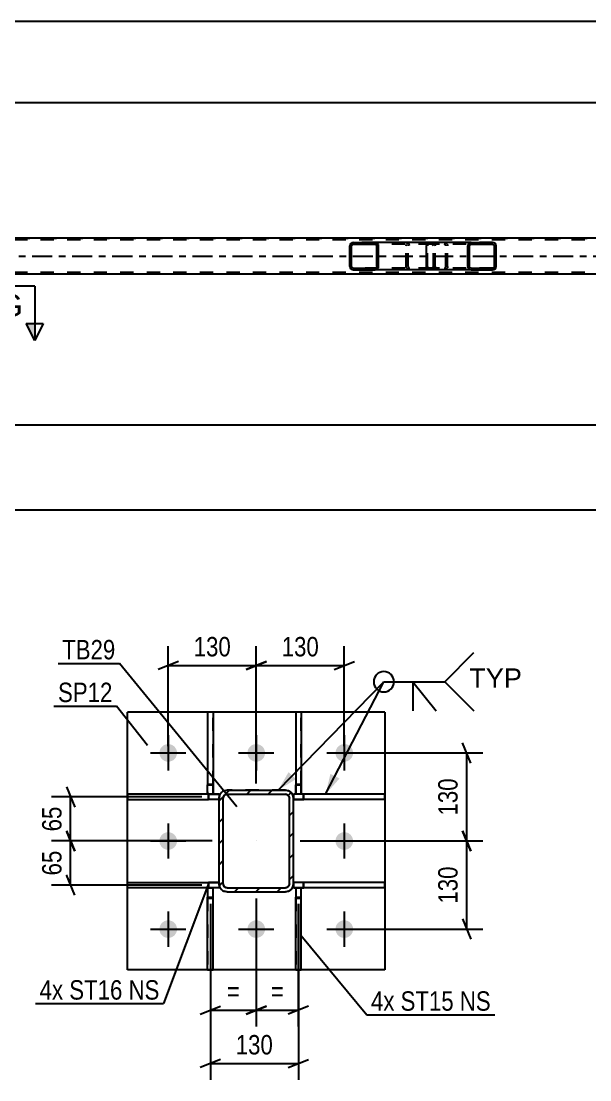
# Model space of a CAD drawing. Header units: millimetres. Extents: x 0 to 3251, y 0 to 594.
# Drawn here: x 263.6 to 347.6, y 108.1 to 264.2 of the extents above; entities that cross this region are included whole.
import ezdxf

# ---------------------------------------------------------------- set-up
doc = ezdxf.new("R2010")
doc.units = ezdxf.units.MM
doc.linetypes.add('DXK_LINE_DOT2', pattern=[3.9198, 1.9599, -1.9599])
doc.linetypes.add('DXK_LINE_DOT3', pattern=[5.9187, 2.979, -0.9799, 0.9799, -0.9799])
doc.styles.add('Arial', font='ARIAL.TTF', dxfattribs={"height": 0.2})
doc.styles.add('Arial Narrow', font='ARIALN.TTF', dxfattribs={"height": 0.2})

# ---------------------------------------------------------------- blocks, each defined once
blk = doc.blocks.new('Part-247352729-4125 - 4010')
at = {"linetype": 'Continuous'}
h = blk.add_hatch(dxfattribs=at)
h.set_pattern_fill('', scale=0.7, style=0, pattern_type=0)
h.set_pattern_definition([(45, (333.7313, 231.2795), (-1.57154, 1.57154), [])])
h.paths.add_polyline_path([(333.77, 231.1), (333.73, 231.28), (333.62, 231.44), (333.46, 231.54), (333.27, 231.58), (330.08, 231.58), (329.89, 231.54), (329.73, 231.44), (329.62, 231.28), (329.58, 231.1), (329.58, 228.06), (329.62, 227.87), (329.73, 227.72), (329.89, 227.61), (330.08, 227.58), (333.27, 227.58), (333.46, 227.61), (333.62, 227.72), (333.73, 227.87), (333.77, 228.06)])
h.paths.add_polyline_path([(333.5, 227.96), (333.44, 227.89), (333.36, 227.83), (333.27, 227.82), (330.08, 227.82), (329.99, 227.83), (329.9, 227.89), (329.85, 227.96), (329.83, 228.06), (329.83, 231.1), (329.85, 231.19), (329.9, 231.27), (329.99, 231.32), (330.08, 231.34), (333.27, 231.34), (333.36, 231.32), (333.44, 231.27), (333.5, 231.19), (333.52, 231.1), (333.52, 228.06)])
at = {"color": 2, "linetype": 'Continuous'}
for p, q in [((323.51, 231.1), (323.53, 231.28)), ((323.53, 231.28), (323.59, 231.44)), ((323.59, 231.44), (323.68, 231.54)), ((323.68, 231.54), (323.78, 231.58)), ((330.08, 231.58), (323.78, 231.58)), ((329.62, 231.28), (329.58, 231.1)), ((329.83, 231.1), (329.85, 231.19)), ((329.85, 231.19), (329.9, 231.27)), ((330.08, 231.58), (329.89, 231.54)), ((329.9, 231.27), (329.99, 231.32)), ((329.99, 231.32), (330.08, 231.34)), ((330.08, 231.58), (333.27, 231.58)), ((330.08, 231.34), (333.27, 231.34)), ((333.46, 231.54), (333.27, 231.58)), ((333.27, 231.34), (333.36, 231.32)), ((333.36, 231.32), (333.44, 231.27)), ((333.44, 231.27), (333.5, 231.19)), ((333.5, 231.19), (333.52, 231.1)), ((333.77, 231.1), (333.73, 231.28)), ((323.51, 228.06), (323.51, 231.1)), ((329.58, 228.06), (329.58, 231.1)), ((329.83, 228.06), (329.83, 231.1)), ((333.52, 228.06), (333.52, 231.1)), ((333.77, 228.06), (333.77, 231.1)), ((323.53, 227.87), (323.51, 228.06)), ((329.58, 228.06), (329.62, 227.87)), ((329.85, 227.96), (329.83, 228.06)), ((333.52, 228.06), (333.5, 227.96)), ((333.73, 227.87), (333.77, 228.06)), ((323.59, 227.72), (323.53, 227.87)), ((323.68, 227.61), (323.59, 227.72)), ((323.78, 227.58), (323.68, 227.61)), ((330.08, 227.58), (323.78, 227.58)), ((329.9, 227.89), (329.85, 227.96)), ((329.89, 227.61), (330.08, 227.58)), ((329.99, 227.83), (329.9, 227.89)), ((330.08, 227.82), (329.99, 227.83)), ((330.08, 227.82), (333.27, 227.82)), ((330.08, 227.58), (333.27, 227.58)), ((333.36, 227.83), (333.27, 227.82)), ((333.27, 227.58), (333.46, 227.61)), ((333.44, 227.89), (333.36, 227.83)), ((333.5, 227.96), (333.44, 227.89))]:
    blk.add_line(p, q, dxfattribs=at)
at = {"color": 7, "linetype": 'DXK_LINE_DOT2'}
for p, q in [((323.66, 231.19), (323.65, 231.1)), ((323.69, 231.27), (323.66, 231.19)), ((323.73, 231.32), (323.69, 231.27)), ((323.78, 231.34), (323.73, 231.32)), ((333.27, 231.34), (323.78, 231.34)), ((324.77, 231.34), (324.77, 231.58)), ((326.12, 231.58), (326.31, 231.54)), ((326.21, 231.32), (326.12, 231.34)), ((326.29, 231.27), (326.21, 231.32)), ((326.35, 231.19), (326.29, 231.27)), ((326.37, 231.1), (326.35, 231.19)), ((326.58, 231.28), (326.62, 231.1)), ((333.27, 231.58), (330.08, 231.58)), ((323.65, 228.06), (323.65, 231.1)), ((326.37, 228.06), (326.37, 231.1)), ((326.62, 228.06), (326.62, 231.1)), ((323.65, 228.06), (323.66, 227.96)), ((326.35, 227.96), (326.37, 228.06)), ((326.62, 228.06), (326.58, 227.87)), ((323.66, 227.96), (323.69, 227.89)), ((323.69, 227.89), (323.73, 227.83)), ((323.73, 227.83), (323.78, 227.82)), ((333.27, 227.82), (323.78, 227.82)), ((324.77, 227.58), (324.77, 227.82)), ((326.12, 227.82), (326.21, 227.83)), ((326.31, 227.61), (326.12, 227.58)), ((326.21, 227.83), (326.29, 227.89)), ((326.29, 227.89), (326.35, 227.96)), ((333.27, 227.58), (330.08, 227.58))]:
    blk.add_line(p, q, dxfattribs=at)
for centre, start, end in [((326.13, 231.08), 23.8494, 68.8059), ((326.13, 228.07), 291.1941, 336.1506)]:
    blk.add_arc(centre, 0.492, start, end, dxfattribs=at)
at = {"color": 2, "linetype": 'Continuous'}
for centre, start, end in [((330.07, 231.08), 111.1941, 156.1506), ((333.28, 231.08), 23.8494, 68.8059), ((330.07, 228.07), 203.8494, 248.8059), ((333.28, 228.07), 291.1941, 336.1506)]:
    blk.add_arc(centre, 0.492, start, end, dxfattribs=at)
blk = doc.blocks.new('Part-247352729-4128 - 4010')
at = {"linetype": 'Continuous'}
h = blk.add_hatch(dxfattribs=at)
h.set_pattern_fill('', scale=0.7, style=0, pattern_type=0)
h.set_pattern_definition([(45, (316.3863, 231.2795), (-1.57154, 1.57154), [])])
h.paths.add_polyline_path([(316.43, 231.1), (316.39, 231.28), (316.28, 231.44), (316.11, 231.54), (315.91, 231.58), (312.68, 231.58), (312.48, 231.54), (312.32, 231.44), (312.21, 231.28), (312.17, 231.1), (312.17, 228.06), (312.21, 227.87), (312.32, 227.72), (312.48, 227.61), (312.68, 227.58), (315.91, 227.58), (316.11, 227.61), (316.28, 227.72), (316.39, 227.87), (316.43, 228.06)])
h.paths.add_polyline_path([(316.15, 227.96), (316.1, 227.89), (316.01, 227.83), (315.91, 227.82), (312.68, 227.82), (312.58, 227.83), (312.5, 227.89), (312.44, 227.96), (312.42, 228.06), (312.42, 231.1), (312.44, 231.19), (312.5, 231.27), (312.58, 231.32), (312.68, 231.34), (315.91, 231.34), (316.01, 231.32), (316.1, 231.27), (316.15, 231.19), (316.17, 231.1), (316.17, 228.06)])
at = {"color": 2, "linetype": 'Continuous'}
for p, q in [((312.21, 231.28), (312.17, 231.1)), ((312.42, 231.1), (312.44, 231.19)), ((312.44, 231.19), (312.5, 231.27)), ((312.68, 231.58), (312.48, 231.54)), ((312.5, 231.27), (312.58, 231.32)), ((312.58, 231.32), (312.68, 231.34)), ((312.68, 231.58), (315.91, 231.58)), ((312.68, 231.34), (315.91, 231.34)), ((323.78, 231.58), (315.91, 231.58)), ((316.11, 231.54), (315.91, 231.58)), ((315.91, 231.34), (316.01, 231.32)), ((316.01, 231.32), (316.1, 231.27)), ((316.1, 231.27), (316.15, 231.19)), ((316.15, 231.19), (316.17, 231.1)), ((316.43, 231.1), (316.39, 231.28)), ((312.17, 228.06), (312.17, 231.1)), ((312.42, 228.06), (312.42, 231.1)), ((316.17, 228.06), (316.17, 231.1)), ((316.43, 228.06), (316.43, 231.1)), ((312.17, 228.06), (312.21, 227.87)), ((312.44, 227.96), (312.42, 228.06)), ((316.17, 228.06), (316.15, 227.96)), ((316.39, 227.87), (316.43, 228.06)), ((312.5, 227.89), (312.44, 227.96)), ((312.48, 227.61), (312.68, 227.58)), ((312.58, 227.83), (312.5, 227.89)), ((312.68, 227.82), (312.58, 227.83)), ((312.68, 227.82), (315.91, 227.82)), ((312.68, 227.58), (315.91, 227.58)), ((316.01, 227.83), (315.91, 227.82)), ((315.91, 227.58), (316.11, 227.61)), ((323.78, 227.58), (315.91, 227.58)), ((316.1, 227.89), (316.01, 227.83)), ((316.15, 227.96), (316.1, 227.89))]:
    blk.add_line(p, q, dxfattribs=at)
at = {"color": 7, "linetype": 'DXK_LINE_DOT2'}
for p, q in [((315.91, 231.58), (312.68, 231.58)), ((324.26, 231.34), (312.68, 231.34)), ((320.52, 231.1), (320.56, 231.28)), ((320.79, 231.19), (320.77, 231.1)), ((320.85, 231.27), (320.79, 231.19)), ((320.83, 231.54), (321.03, 231.58)), ((320.85, 231.27), (320.87, 231.28)), ((320.87, 231.28), (320.93, 231.32)), ((320.93, 231.32), (321.03, 231.34)), ((324.26, 231.58), (323.78, 231.58)), ((324.26, 231.58), (324.46, 231.54)), ((324.36, 231.32), (324.26, 231.34)), ((324.44, 231.27), (324.36, 231.32)), ((324.5, 231.19), (324.44, 231.27)), ((324.52, 231.1), (324.5, 231.19)), ((324.74, 231.28), (324.77, 231.1)), ((320.52, 228.06), (320.52, 231.1)), ((320.77, 228.06), (320.77, 231.1)), ((324.52, 228.06), (324.52, 231.1)), ((324.77, 228.06), (324.77, 231.1)), ((320.56, 227.87), (320.52, 228.06)), ((320.77, 228.06), (320.79, 227.96)), ((324.5, 227.96), (324.52, 228.06)), ((324.77, 228.06), (324.74, 227.87)), ((324.26, 227.82), (312.68, 227.82)), ((315.91, 227.58), (312.68, 227.58)), ((320.79, 227.96), (320.85, 227.89)), ((321.03, 227.58), (320.83, 227.61)), ((320.85, 227.89), (320.93, 227.83)), ((320.93, 227.83), (321.03, 227.82)), ((324.26, 227.58), (323.78, 227.58)), ((324.26, 227.82), (324.36, 227.83)), ((324.46, 227.61), (324.26, 227.58)), ((324.36, 227.83), (324.44, 227.89)), ((324.44, 227.89), (324.5, 227.96))]:
    blk.add_line(p, q, dxfattribs=at)
at = {"color": 2, "linetype": 'Continuous'}
for centre, start, end in [((312.66, 231.08), 110.7583, 155.68), ((315.93, 231.08), 24.32, 69.2417), ((312.66, 228.08), 204.32, 249.2417), ((315.93, 228.08), 290.7583, 335.68)]:
    blk.add_arc(centre, 0.496, start, end, dxfattribs=at)
at = {"color": 7, "linetype": 'DXK_LINE_DOT2'}
for centre, start, end in [((321.01, 231.08), 110.7583, 155.68), ((324.28, 231.08), 24.32, 69.2417), ((321.01, 228.08), 204.32, 249.2417), ((324.28, 228.08), 290.7583, 335.68)]:
    blk.add_arc(centre, 0.496, start, end, dxfattribs=at)
blk = doc.blocks.new('Part-247352729-4155 - 4010')
at = {"color": 7, "linetype": 'DXK_LINE_DOT2'}
for p, q in [((758.45, 231.98), (99.53, 231.98)), ((235.52, 232.22), (758.45, 232.22)), ((758.45, 227.18), (99.53, 227.18))]:
    blk.add_line(p, q, dxfattribs=at)
at = {"color": 2, "linetype": 'Continuous'}
for p, q in [((490.93, 232.22), (241.52, 232.22)), ((758.45, 226.94), (241.52, 226.94))]:
    blk.add_line(p, q, dxfattribs=at)
at = {"color": 7, "linetype": 'DXK_LINE_DOT3'}
blk.add_line((99.53, 229.58), (758.45, 229.58), dxfattribs=at)
blk = doc.blocks.new('Bolt-247352729-36137 - 36012')
at = {"linetype": 'Continuous'}
for points in [[(286.66, 156.29, -1), (284.06, 156.29, -1)], [(299.66, 156.29, -1), (297.06, 156.29, -1)], [(312.66, 156.29, -1), (310.06, 156.29, -1)], [(286.66, 143.29, -1), (284.06, 143.29, -1)], [(312.66, 143.29, -1), (310.06, 143.29, -1)], [(286.66, 130.29, -1), (284.06, 130.29, -1)], [(299.66, 130.29, -1), (297.06, 130.29, -1)], [(312.66, 130.29, -1), (310.06, 130.29, -1)]]:
    blk.add_hatch(color=1, dxfattribs=at).paths.add_polyline_path(points)
at = {"color": 1, "linetype": 'Continuous'}
for p, q in [((285.36, 158.89), (285.36, 153.69)), ((298.36, 158.89), (298.36, 153.69)), ((311.36, 158.89), (311.36, 153.69)), ((282.76, 156.29), (287.96, 156.29)), ((295.76, 156.29), (300.96, 156.29)), ((308.76, 156.29), (313.96, 156.29)), ((285.36, 145.89), (285.36, 140.69)), ((311.36, 145.89), (311.36, 140.69)), ((282.76, 143.29), (287.96, 143.29)), ((308.76, 143.29), (313.96, 143.29)), ((285.36, 132.89), (285.36, 127.69)), ((298.36, 132.89), (298.36, 127.69)), ((311.36, 132.89), (311.36, 127.69)), ((282.76, 130.29), (287.96, 130.29)), ((295.76, 130.29), (300.96, 130.29)), ((308.76, 130.29), (313.96, 130.29))]:
    blk.add_line(p, q, dxfattribs=at)
blk = doc.blocks.new('Part-247352729-36066 - 36012')
at = {"linetype": 'Continuous'}
h = blk.add_hatch(dxfattribs=at)
h.set_pattern_fill('', scale=0.7, style=0, pattern_type=0)
h.set_pattern_definition([(45, (303.8602, 150.1913), (-1.5715, 1.5715), [])])
h.paths.add_polyline_path([(305.39, 150.19), (303.86, 150.19), (303.86, 149.39), (305.39, 149.39)])
at = {"color": 2, "linetype": 'Continuous'}
for p, q in [((303.86, 150.19), (303.86, 150.19)), ((305.39, 150.19), (303.86, 150.19)), ((303.86, 150.19), (303.86, 149.39)), ((317.36, 150.19), (305.39, 150.19)), ((305.39, 149.39), (305.39, 150.19)), ((317.36, 149.39), (317.36, 150.19)), ((303.86, 149.39), (303.86, 149.39)), ((303.86, 149.39), (305.39, 149.39)), ((317.36, 149.39), (305.39, 149.39))]:
    blk.add_line(p, q, dxfattribs=at)
at = {"color": 7, "linetype": 'DXK_LINE_DOT2'}
for p, q in [((305.36, 150.19), (303.86, 150.19)), ((303.86, 150.19), (303.86, 149.39)), ((305.36, 149.39), (305.36, 150.19)), ((305.39, 150.19), (305.36, 150.19)), ((305.39, 149.39), (303.86, 149.39))]:
    blk.add_line(p, q, dxfattribs=at)
blk = doc.blocks.new('Part-247352729-36058 - 36012')
at = {"linetype": 'Continuous'}
h = blk.add_hatch(dxfattribs=at)
h.set_pattern_fill('', scale=0.7, style=0, pattern_type=0)
h.set_pattern_definition([(45, (303.5087, 150.437), (-1.57154, 1.57154), [])])
h.paths.add_polyline_path([(303.77, 150.05), (303.51, 150.44), (303.12, 150.7), (302.66, 150.79), (294.06, 150.79), (293.6, 150.7), (293.21, 150.44), (292.95, 150.05), (292.86, 149.59), (292.86, 136.99), (292.95, 136.53), (293.21, 136.14), (293.6, 135.88), (294.06, 135.79), (302.66, 135.79), (303.12, 135.88), (303.51, 136.14), (303.77, 136.53), (303.86, 136.99), (303.86, 149.59)])
h.paths.add_polyline_path([(303.26, 136.99), (303.21, 136.76), (303.08, 136.56), (302.89, 136.43), (302.66, 136.39), (294.06, 136.39), (293.83, 136.43), (293.64, 136.56), (293.51, 136.76), (293.46, 136.99), (293.46, 149.59), (293.51, 149.82), (293.64, 150.01), (293.83, 150.14), (294.06, 150.19), (302.66, 150.19), (302.89, 150.14), (303.08, 150.01), (303.21, 149.82), (303.26, 149.59)])
at = {"color": 7, "linetype": 'DXK_LINE_DOT2'}
for p, q in [((292.86, 149.59), (292.95, 150.05)), ((293.64, 150.01), (293.51, 149.82)), ((293.6, 150.7), (294.06, 150.79)), ((293.83, 150.14), (293.64, 150.01)), ((294.06, 150.19), (293.83, 150.14)), ((302.66, 150.79), (294.06, 150.79)), ((294.06, 150.19), (302.66, 150.19)), ((302.66, 150.79), (302.66, 150.79)), ((302.66, 150.79), (303.12, 150.7)), ((302.89, 150.14), (302.66, 150.19)), ((303.08, 150.01), (302.89, 150.14)), ((303.21, 149.82), (303.08, 150.01)), ((303.77, 150.05), (303.86, 149.59)), ((292.86, 136.99), (292.86, 149.59)), ((293.51, 149.82), (293.46, 149.59)), ((293.46, 136.99), (293.46, 149.59)), ((303.26, 149.59), (303.21, 149.82)), ((303.26, 136.99), (303.26, 149.59)), ((303.86, 136.99), (303.86, 149.59)), ((292.95, 136.53), (292.86, 136.99)), ((293.46, 136.99), (293.51, 136.76)), ((293.51, 136.76), (293.64, 136.56)), ((293.64, 136.56), (293.83, 136.43)), ((293.83, 136.43), (294.06, 136.39)), ((294.06, 136.39), (302.66, 136.39)), ((302.66, 136.39), (302.89, 136.43)), ((302.89, 136.43), (303.08, 136.56)), ((303.08, 136.56), (303.21, 136.76)), ((303.21, 136.76), (303.26, 136.99)), ((303.86, 136.99), (303.77, 136.53)), ((294.06, 135.79), (293.6, 135.88)), ((294.06, 135.79), (302.66, 135.79)), ((303.12, 135.88), (302.66, 135.79))]:
    blk.add_line(p, q, dxfattribs=at)
at = {"color": 2, "linetype": 'Continuous'}
for p, q in [((292.95, 150.05), (292.86, 149.59)), ((293.51, 149.82), (293.64, 150.01)), ((294.06, 150.79), (293.6, 150.7)), ((293.64, 150.01), (293.83, 150.14)), ((293.83, 150.14), (294.06, 150.19)), ((294.06, 150.79), (294.06, 150.79)), ((294.06, 150.79), (302.66, 150.79)), ((294.06, 150.19), (294.06, 150.19)), ((294.06, 150.19), (302.66, 150.19)), ((302.66, 150.79), (302.66, 150.79)), ((303.12, 150.7), (302.66, 150.79)), ((302.66, 150.19), (302.66, 150.19)), ((302.66, 150.19), (302.89, 150.14)), ((302.89, 150.14), (303.08, 150.01)), ((303.08, 150.01), (303.21, 149.82)), ((303.86, 149.59), (303.77, 150.05)), ((292.86, 149.59), (292.86, 149.59)), ((292.86, 136.99), (292.86, 149.59)), ((293.46, 149.59), (293.51, 149.82)), ((293.46, 149.59), (293.46, 149.59)), ((293.46, 136.99), (293.46, 149.59)), ((303.21, 149.82), (303.26, 149.59)), ((303.26, 149.59), (303.26, 149.59)), ((303.26, 136.99), (303.26, 149.59)), ((303.86, 149.59), (303.86, 149.59)), ((303.86, 136.99), (303.86, 149.59)), ((292.86, 136.99), (292.86, 136.99)), ((292.86, 136.99), (292.95, 136.53)), ((293.46, 136.99), (293.46, 136.99)), ((293.51, 136.76), (293.46, 136.99)), ((293.64, 136.56), (293.51, 136.76)), ((293.83, 136.43), (293.64, 136.56)), ((294.06, 136.39), (293.83, 136.43)), ((294.06, 136.39), (294.06, 136.39)), ((294.06, 136.39), (302.66, 136.39)), ((302.89, 136.43), (302.66, 136.39)), ((302.66, 136.39), (302.66, 136.39)), ((303.08, 136.56), (302.89, 136.43)), ((303.21, 136.76), (303.08, 136.56)), ((303.26, 136.99), (303.21, 136.76)), ((303.26, 136.99), (303.26, 136.99)), ((303.77, 136.53), (303.86, 136.99)), ((303.86, 136.99), (303.86, 136.99)), ((293.6, 135.88), (294.06, 135.79)), ((294.06, 135.79), (294.06, 135.79)), ((294.06, 135.79), (302.66, 135.79)), ((302.66, 135.79), (303.12, 135.88)), ((302.66, 135.79), (302.66, 135.79))]:
    blk.add_line(p, q, dxfattribs=at)
at = {"color": 7, "linetype": 'DXK_LINE_DOT3'}
blk.add_line((298.36, 143.29), (298.36, 143.29), dxfattribs=at)
at = {"color": 7, "linetype": 'DXK_LINE_DOT2'}
for centre, start, end in [((294.06, 149.59), 112.5, 157.5), ((302.66, 149.59), 22.5, 67.5), ((294.06, 136.99), 202.5, 247.5), ((302.66, 136.99), 292.5, 337.5)]:
    blk.add_arc(centre, 1.2, start, end, dxfattribs=at)
at = {"color": 2, "linetype": 'Continuous'}
for centre, start, end in [((294.06, 149.59), 112.5, 157.5), ((302.66, 149.59), 22.5, 67.5), ((294.06, 136.99), 202.5, 247.5), ((302.66, 136.99), 292.5, 337.5)]:
    blk.add_arc(centre, 1.2, start, end, dxfattribs=at)
blk = doc.blocks.new('Part-247352729-36061 - 36012')
at = {"linetype": 'Continuous'}
h = blk.add_hatch(dxfattribs=at)
h.set_pattern_fill('', scale=0.7, style=0, pattern_type=0)
h.set_pattern_definition([(45, (304.1758, 136.3807), (-1.5715, 1.5715), [])])
h.paths.add_polyline_path([(304.98, 136.38), (304.18, 136.38), (304.18, 135.01), (304.98, 135.01)])
at = {"color": 2, "linetype": 'Continuous'}
for p, q in [((304.18, 136.38), (304.18, 136.38)), ((304.98, 136.38), (304.18, 136.38)), ((304.18, 136.38), (304.18, 135.01)), ((304.98, 136.38), (304.98, 136.38)), ((304.98, 135.01), (304.98, 136.38)), ((304.18, 124.29), (304.18, 135.01)), ((304.18, 135.01), (304.98, 135.01)), ((304.98, 124.29), (304.98, 135.01)), ((304.18, 124.29), (304.98, 124.29))]:
    blk.add_line(p, q, dxfattribs=at)
at = {"color": 7, "linetype": 'DXK_LINE_DOT2'}
for p, q in [((304.18, 136.38), (304.18, 134.88)), ((304.18, 136.38), (304.98, 136.38)), ((304.98, 124.29), (304.98, 136.38)), ((304.18, 134.88), (304.98, 134.88)), ((304.18, 134.88), (304.18, 124.29))]:
    blk.add_line(p, q, dxfattribs=at)
blk = doc.blocks.new('Part-247352729-36062 - 36012')
at = {"linetype": 'Continuous'}
h = blk.add_hatch(dxfattribs=at)
h.set_pattern_fill('', scale=0.7, style=0, pattern_type=0)
h.set_pattern_definition([(45, (291.1764, 136.3807), (-1.5715, 1.5715), [])])
h.paths.add_polyline_path([(291.98, 136.38), (291.18, 136.38), (291.18, 135.01), (291.98, 135.01)])
at = {"color": 2, "linetype": 'Continuous'}
for p, q in [((291.18, 136.38), (291.18, 136.38)), ((291.98, 136.38), (291.18, 136.38)), ((291.18, 136.38), (291.18, 135.01)), ((291.98, 136.38), (291.98, 136.38)), ((291.98, 135.01), (291.98, 136.38)), ((291.18, 124.29), (291.18, 135.01)), ((291.18, 135.01), (291.98, 135.01)), ((291.98, 124.29), (291.98, 135.01)), ((291.18, 124.29), (291.98, 124.29))]:
    blk.add_line(p, q, dxfattribs=at)
at = {"color": 7, "linetype": 'DXK_LINE_DOT2'}
for p, q in [((291.18, 136.38), (291.18, 134.88)), ((291.18, 136.38), (291.98, 136.38)), ((291.98, 124.29), (291.98, 136.38)), ((291.18, 134.88), (291.98, 134.88)), ((291.18, 134.88), (291.18, 124.29))]:
    blk.add_line(p, q, dxfattribs=at)
blk = doc.blocks.new('Part-247352729-36063 - 36012')
at = {"linetype": 'Continuous'}
h = blk.add_hatch(dxfattribs=at)
h.set_pattern_fill('', scale=0.7, style=0, pattern_type=0)
h.set_pattern_definition([(45, (304.175, 151.5558), (-1.5715, 1.5715), [])])
h.paths.add_polyline_path([(304.98, 151.56), (304.18, 151.56), (304.18, 150.18), (304.98, 150.18)])
at = {"color": 2, "linetype": 'Continuous'}
for p, q in [((304.98, 162.29), (304.18, 162.29)), ((304.18, 162.29), (304.18, 151.56)), ((304.98, 162.29), (304.98, 151.56)), ((304.18, 150.18), (304.18, 151.56)), ((304.18, 151.56), (304.98, 151.56)), ((304.98, 151.56), (304.98, 150.18)), ((304.18, 150.18), (304.18, 150.18)), ((304.98, 150.18), (304.18, 150.18)), ((304.98, 150.18), (304.98, 150.18))]:
    blk.add_line(p, q, dxfattribs=at)
at = {"color": 7, "linetype": 'DXK_LINE_DOT2'}
for p, q in [((304.18, 162.29), (304.18, 151.56)), ((304.98, 151.68), (304.98, 162.29)), ((304.18, 151.68), (304.98, 151.68)), ((304.18, 151.56), (304.18, 150.18)), ((304.98, 150.18), (304.98, 151.68)), ((304.98, 150.18), (304.18, 150.18)), ((304.98, 150.18), (304.98, 150.18))]:
    blk.add_line(p, q, dxfattribs=at)
blk = doc.blocks.new('Part-247352729-36064 - 36012')
at = {"linetype": 'Continuous'}
h = blk.add_hatch(dxfattribs=at)
h.set_pattern_fill('', scale=0.7, style=0, pattern_type=0)
h.set_pattern_definition([(45, (291.1757, 151.5557), (-1.5715, 1.5715), [])])
h.paths.add_polyline_path([(291.98, 151.56), (291.18, 151.56), (291.18, 150.18), (291.98, 150.18)])
at = {"color": 2, "linetype": 'Continuous'}
for p, q in [((291.98, 162.29), (291.18, 162.29)), ((291.18, 162.29), (291.18, 151.56)), ((291.98, 162.29), (291.98, 151.56)), ((291.18, 150.18), (291.18, 151.56)), ((291.18, 151.56), (291.98, 151.56)), ((291.98, 151.56), (291.98, 150.18)), ((291.18, 150.18), (291.18, 150.18)), ((291.98, 150.18), (291.18, 150.18)), ((291.98, 150.18), (291.98, 150.18))]:
    blk.add_line(p, q, dxfattribs=at)
at = {"color": 7, "linetype": 'DXK_LINE_DOT2'}
for p, q in [((291.18, 162.29), (291.18, 150.18)), ((291.98, 151.68), (291.98, 162.29)), ((291.18, 151.68), (291.98, 151.68)), ((291.98, 150.18), (291.98, 151.68)), ((291.98, 150.18), (291.18, 150.18)), ((291.98, 150.18), (291.98, 150.18))]:
    blk.add_line(p, q, dxfattribs=at)
blk = doc.blocks.new('Part-247352729-36065 - 36012')
at = {"linetype": 'Continuous'}
h = blk.add_hatch(dxfattribs=at)
h.set_pattern_fill('', scale=0.7, style=0, pattern_type=0)
h.set_pattern_definition([(45, (303.8602, 137.1913), (-1.5715, 1.5715), [])])
h.paths.add_polyline_path([(305.39, 137.19), (303.86, 137.19), (303.86, 136.39), (305.39, 136.39)])
at = {"color": 2, "linetype": 'Continuous'}
for p, q in [((303.86, 137.19), (303.86, 137.19)), ((305.39, 137.19), (303.86, 137.19)), ((303.86, 137.19), (303.86, 136.39)), ((303.86, 136.39), (303.86, 136.39)), ((303.86, 136.39), (305.39, 136.39)), ((317.36, 137.19), (305.39, 137.19)), ((305.39, 136.39), (305.39, 137.19)), ((317.36, 136.39), (305.39, 136.39)), ((317.36, 136.39), (317.36, 137.19))]:
    blk.add_line(p, q, dxfattribs=at)
at = {"color": 7, "linetype": 'DXK_LINE_DOT2'}
for p, q in [((303.86, 137.19), (303.86, 136.39)), ((305.39, 137.19), (303.86, 137.19)), ((305.39, 136.39), (303.86, 136.39)), ((305.36, 136.39), (305.36, 137.19))]:
    blk.add_line(p, q, dxfattribs=at)
blk = doc.blocks.new('Part-247352729-36067 - 36012')
at = {"linetype": 'Continuous'}
h = blk.add_hatch(dxfattribs=at)
h.set_pattern_fill('', scale=0.7, style=0, pattern_type=0)
h.set_pattern_definition([(45, (291.3277, 137.191), (-1.5715, 1.5715), [])])
h.paths.add_polyline_path([(292.86, 137.19), (291.33, 137.19), (291.33, 136.39), (292.86, 136.39)])
at = {"color": 2, "linetype": 'Continuous'}
for p, q in [((279.36, 136.39), (279.36, 137.19)), ((279.36, 137.19), (291.33, 137.19)), ((291.33, 136.39), (279.36, 136.39)), ((291.33, 137.19), (292.86, 137.19)), ((291.33, 136.39), (291.33, 137.19)), ((292.86, 136.39), (291.33, 136.39)), ((292.86, 137.19), (292.86, 137.19)), ((292.86, 137.19), (292.86, 136.39)), ((292.86, 136.39), (292.86, 136.39))]:
    blk.add_line(p, q, dxfattribs=at)
at = {"color": 7, "linetype": 'DXK_LINE_DOT2'}
for p, q in [((292.86, 137.19), (291.33, 137.19)), ((292.86, 136.39), (291.33, 136.39)), ((291.36, 136.39), (291.36, 137.19)), ((292.86, 137.19), (292.86, 136.39))]:
    blk.add_line(p, q, dxfattribs=at)
blk = doc.blocks.new('Part-247352729-36068 - 36012')
at = {"linetype": 'Continuous'}
h = blk.add_hatch(dxfattribs=at)
h.set_pattern_fill('', scale=0.7, style=0, pattern_type=0)
h.set_pattern_definition([(45, (291.3277, 150.191), (-1.5715, 1.5715), [])])
h.paths.add_polyline_path([(292.86, 150.19), (291.33, 150.19), (291.33, 149.39), (292.86, 149.39)])
at = {"color": 2, "linetype": 'Continuous'}
for p, q in [((291.18, 150.19), (279.36, 150.19)), ((279.36, 150.19), (279.36, 149.39)), ((291.33, 150.19), (292.86, 150.19)), ((291.33, 149.39), (291.33, 150.19)), ((292.86, 150.19), (292.86, 150.19)), ((292.86, 150.19), (292.86, 149.39)), ((279.36, 149.39), (291.33, 149.39)), ((292.86, 149.39), (291.33, 149.39)), ((292.86, 149.39), (292.86, 149.39))]:
    blk.add_line(p, q, dxfattribs=at)
at = {"color": 7, "linetype": 'DXK_LINE_DOT2'}
for p, q in [((292.86, 150.19), (291.18, 150.19)), ((291.36, 149.39), (291.36, 150.19)), ((292.86, 150.19), (292.86, 149.39)), ((292.86, 149.39), (291.33, 149.39))]:
    blk.add_line(p, q, dxfattribs=at)
blk = doc.blocks.new('Part-247352729-36069 - 36012')
at = {"color": 2, "linetype": 'Continuous'}
for p, q in [((317.36, 162.29), (279.36, 162.29)), ((279.36, 124.29), (279.36, 162.29)), ((317.36, 162.29), (317.36, 124.29)), ((317.36, 124.29), (279.36, 124.29))]:
    blk.add_line(p, q, dxfattribs=at)
blk = doc.blocks.new('StraightDimension-247352729-15244 - 4010')
at = {"color": 7, "linetype": 'Continuous'}
blk.add_line((236.32, 204.69), (491.74, 204.69), dxfattribs=at)
blk = doc.blocks.new('StraightDimension-247352729-15275 - 4010')
at = {"color": 7, "linetype": 'Continuous'}
blk.add_line((90.91, 264.25), (767.07, 264.25), dxfattribs=at)
blk = doc.blocks.new('StraightDimension-247352729-4289 - 4010')
at = {"color": 7, "linetype": 'Continuous'}
blk.add_line((90.27, 192.14), (767.71, 192.14), dxfattribs=at)
blk = doc.blocks.new('StraightDimension-247352729-15238 - 4010')
at = {"color": 7, "linetype": 'Continuous'}
blk.add_line((236.32, 252.24), (491.73, 252.24), dxfattribs=at)
blk = doc.blocks.new('StraightDimension-247352729-36476 - 36012')
at = {"color": 7, "linetype": 'Continuous'}
for p, q in [((298.36, 151.79), (298.36, 172.03)), ((311.36, 157.29), (311.36, 172.03)), ((299.86, 169.78), (296.86, 168.58)), ((298.36, 169.18), (311.36, 169.18)), ((309.86, 168.58), (312.86, 169.78))]:
    blk.add_line(p, q, dxfattribs=at)
at = {"color": 0}
blk.add_wipeout([(308.2, 169.93), (308.2, 174.13), (301.52, 174.13), (301.52, 169.93)], dxfattribs=at)
at = {"color": 3, "style": 'Arial Narrow'}
blk.add_text('130', height=2.863, dxfattribs=at).set_placement((302.12, 170.53))
blk = doc.blocks.new('StraightDimension-247352729-36477 - 36012')
at = {"color": 7, "linetype": 'Continuous'}
for p, q in [((285.36, 157.29), (285.36, 172.03)), ((298.36, 151.79), (298.36, 172.03)), ((286.86, 169.78), (283.86, 168.58)), ((285.36, 169.18), (298.36, 169.18)), ((296.86, 168.58), (299.86, 169.78))]:
    blk.add_line(p, q, dxfattribs=at)
at = {"color": 0}
blk.add_wipeout([(295.2, 169.93), (295.2, 174.13), (288.52, 174.13), (288.52, 169.93)], dxfattribs=at)
at = {"color": 3, "style": 'Arial Narrow'}
blk.add_text('130', height=2.863, dxfattribs=at).set_placement((289.12, 170.53))
blk = doc.blocks.new('StraightDimension-247352729-36497 - 36012')
at = {"color": 7, "linetype": 'Continuous'}
for p, q in [((298.36, 134.79), (298.36, 115.94)), ((304.57, 134.01), (304.57, 115.94)), ((296.86, 117.74), (299.86, 118.94)), ((306.07, 118.94), (303.07, 117.74)), ((298.36, 118.34), (304.57, 118.34))]:
    blk.add_line(p, q, dxfattribs=at)
at = {"color": 0}
blk.add_wipeout([(303.03, 119.09), (303.03, 123.29), (299.91, 123.29), (299.91, 119.09)], dxfattribs=at)
at = {"color": 3, "style": 'Arial Narrow'}
blk.add_text('=', height=2.86, dxfattribs=at).set_placement((300.51, 119.69))
blk = doc.blocks.new('StraightDimension-247352729-36498 - 36012')
at = {"color": 7, "linetype": 'Continuous'}
for p, q in [((298.36, 134.79), (298.36, 115.94)), ((291.58, 134.01), (291.58, 115.94)), ((290.08, 117.74), (293.08, 118.94)), ((299.86, 118.94), (296.86, 117.74)), ((291.58, 118.34), (298.36, 118.34))]:
    blk.add_line(p, q, dxfattribs=at)
at = {"color": 0}
blk.add_wipeout([(296.53, 119.09), (296.53, 123.29), (293.41, 123.29), (293.41, 119.09)], dxfattribs=at)
at = {"color": 3, "style": 'Arial Narrow'}
blk.add_text('=', height=2.86, dxfattribs=at).set_placement((294.01, 119.69))
blk = doc.blocks.new('StraightDimension-247352729-36582 - 36012')
at = {"color": 7, "linetype": 'Continuous'}
for p, q in [((330.04, 141.79), (328.84, 144.79)), ((304.86, 143.29), (331.84, 143.29)), ((329.44, 130.29), (329.44, 143.29)), ((328.84, 131.79), (330.04, 128.79)), ((312.36, 130.29), (331.84, 130.29))]:
    blk.add_line(p, q, dxfattribs=at)
at = {"color": 0}
blk.add_wipeout([(328.69, 140.13), (324.49, 140.13), (324.49, 133.45), (328.69, 133.45)], dxfattribs=at)
at = {"color": 3, "style": 'Arial Narrow'}
blk.add_text('130', height=2.863, rotation=90.0002, dxfattribs=at).set_placement((328.09, 134.05))
blk = doc.blocks.new('StraightDimension-247352729-36518 - 36012')
at = {"color": 7, "linetype": 'Continuous'}
for p, q in [((291.58, 134.01), (291.58, 108.05)), ((304.58, 134.01), (304.58, 108.05)), ((293.08, 111.05), (290.08, 109.85)), ((303.08, 109.85), (306.08, 111.05)), ((291.58, 110.45), (304.58, 110.45))]:
    blk.add_line(p, q, dxfattribs=at)
at = {"color": 0}
blk.add_wipeout([(301.42, 111.2), (301.42, 115.4), (294.73, 115.4), (294.73, 111.2)], dxfattribs=at)
at = {"color": 3, "style": 'Arial Narrow'}
blk.add_text('130', height=2.863, dxfattribs=at).set_placement((295.33, 111.8))
blk = doc.blocks.new('StraightDimension-247352729-36556 - 36012')
at = {"color": 7, "linetype": 'Continuous'}
for p, q in [((270.35, 151.29), (271.55, 148.29)), ((290.33, 149.79), (268.1, 149.79)), ((270.95, 143.29), (270.95, 149.79)), ((271.55, 141.79), (270.35, 144.79)), ((291.86, 143.29), (268.1, 143.29))]:
    blk.add_line(p, q, dxfattribs=at)
at = {"color": 0}
blk.add_wipeout([(270.2, 148.97), (266, 148.97), (266, 144.11), (270.2, 144.11)], dxfattribs=at)
at = {"color": 3, "style": 'Arial Narrow'}
blk.add_text('65', height=2.863, rotation=90.0002, dxfattribs=at).set_placement((269.6, 144.71))
blk = doc.blocks.new('StraightDimension-247352729-36557 - 36012')
at = {"color": 7, "linetype": 'Continuous'}
for p, q in [((270.35, 144.79), (271.55, 141.79)), ((291.86, 143.29), (268.1, 143.29)), ((270.95, 136.79), (270.95, 143.29)), ((271.55, 135.29), (270.35, 138.29)), ((290.33, 136.79), (268.1, 136.79))]:
    blk.add_line(p, q, dxfattribs=at)
at = {"color": 0}
blk.add_wipeout([(270.2, 142.47), (266, 142.47), (266, 137.61), (270.2, 137.61)], dxfattribs=at)
at = {"color": 3, "style": 'Arial Narrow'}
blk.add_text('65', height=2.863, rotation=90.0002, dxfattribs=at).set_placement((269.6, 138.21))
blk = doc.blocks.new('StraightDimension-247352729-36581 - 36012')
at = {"color": 7, "linetype": 'Continuous'}
for p, q in [((330.04, 154.79), (328.84, 157.79)), ((312.36, 156.29), (331.84, 156.29)), ((329.44, 143.29), (329.44, 156.29)), ((328.84, 144.79), (330.04, 141.79)), ((304.86, 143.29), (331.84, 143.29))]:
    blk.add_line(p, q, dxfattribs=at)
at = {"color": 0}
blk.add_wipeout([(328.69, 153.13), (324.49, 153.13), (324.49, 146.45), (328.69, 146.45)], dxfattribs=at)
at = {"color": 3, "style": 'Arial Narrow'}
blk.add_text('130', height=2.863, rotation=90.0002, dxfattribs=at).set_placement((328.09, 147.05))
blk = doc.blocks.new('SectionMark-247352729-4380 - 4010')
at = {"linetype": 'Continuous'}
for points in [[(214.2, 219.64), (215.45, 219.64), (214.2, 217.14)], [(264.4, 219.64), (265.65, 219.64), (265.65, 217.14)]]:
    blk.add_hatch(color=6, dxfattribs=at).paths.add_polyline_path(points)
at = {"color": 6, "linetype": 'Continuous'}
for p, q in [((214.2, 225.14), (222.2, 225.14)), ((214.2, 225.14), (214.2, 217.14)), ((265.65, 225.14), (257.65, 225.14)), ((265.65, 225.14), (265.65, 217.14)), ((214.2, 217.14), (212.95, 219.64)), ((215.45, 219.64), (212.95, 219.64)), ((214.2, 217.14), (215.45, 219.64)), ((264.4, 219.64), (266.9, 219.64)), ((265.65, 217.14), (264.4, 219.64)), ((266.9, 219.64), (265.65, 217.14))]:
    blk.add_line(p, q, dxfattribs=at)
at = {"color": 0, "linetype": 'Continuous'}
for points in [[(219.58, 220.64), (219.58, 224.14), (215.95, 224.14), (215.95, 220.64)], [(263.9, 220.64), (263.9, 224.14), (260.27, 224.14), (260.27, 220.64)]]:
    blk.add_wipeout(points, dxfattribs=at)
at = {"color": 3, "linetype": 'Continuous', "style": 'Arial'}
for p in [(215.95, 220.64), (260.27, 220.64)]:
    blk.add_text('G', height=3.34, dxfattribs=at).set_placement(p)
blk = doc.blocks.new('Mark-247352729-36628 - 36012')
at = {"color": 0}
blk.add_wipeout([(277.13, 163.79), (277.13, 166.79), (269.09, 166.79), (269.09, 163.79)], dxfattribs=at)
blk.add_wipeout([(277.13, 163.79), (277.13, 166.79), (269.09, 166.79), (269.09, 163.79)], dxfattribs=at)
at = {"color": 30, "linetype": 'Continuous'}
for p in [(268.49, 163.19), (282.28, 157.4)]:
    blk.add_line(p, (277.73, 163.19), dxfattribs=at)
at = {"color": 3, "style": 'Arial Narrow'}
blk.add_text('SP12', height=2.863, dxfattribs=at).set_placement((269.09, 163.79))
blk = doc.blocks.new('Mark-247352729-36601 - 36012')
at = {"color": 0}
blk.add_wipeout([(277.56, 170.09), (277.56, 173.09), (269.7, 173.09), (269.7, 170.09)], dxfattribs=at)
blk.add_wipeout([(277.56, 170.09), (277.56, 173.09), (269.7, 173.09), (269.7, 170.09)], dxfattribs=at)
at = {"color": 30, "linetype": 'Continuous'}
for p in [(269.1, 169.49), (295.48, 148.33)]:
    blk.add_line(p, (278.16, 169.49), dxfattribs=at)
at = {"color": 3, "style": 'Arial Narrow'}
blk.add_text('TB29', height=2.863, dxfattribs=at).set_placement((269.7, 170.09))
blk = doc.blocks.new('MarkSet-247352729-36655 - 36012')
at = {"color": 0}
for points in [[(269.85, 119.89), (269.85, 122.89), (266.37, 122.89), (266.37, 119.89)], [(278.6, 119.89), (278.6, 122.89), (270.75, 122.89), (270.75, 119.89)], [(284.06, 119.89), (284.06, 122.89), (279.5, 122.89), (279.5, 119.89)]]:
    blk.add_wipeout(points, dxfattribs=at)
for points in [[(269.85, 119.89), (269.85, 122.89), (266.37, 122.89), (266.37, 119.89)], [(278.6, 119.89), (278.6, 122.89), (270.75, 122.89), (270.75, 119.89)], [(284.06, 119.89), (284.06, 122.89), (279.5, 122.89), (279.5, 119.89)]]:
    blk.add_wipeout(points, dxfattribs=at)
at = {"color": 30, "linetype": 'Continuous'}
for p in [(291.34, 137.1), (265.77, 119.29)]:
    blk.add_line(p, (284.66, 119.29), dxfattribs=at)
at = {"color": 3, "style": 'Arial Narrow'}
for s, p in [('4x', (266.37, 119.89)), ('ST16', (270.75, 119.89)), ('NS', (279.5, 119.89))]:
    blk.add_text(s, height=2.863, dxfattribs=at).set_placement(p)
blk = doc.blocks.new('MarkSet-247352729-36666 - 36012')
at = {"color": 0}
for points in [[(318.77, 118.25), (318.77, 121.25), (315.3, 121.25), (315.3, 118.25)], [(327.52, 118.25), (327.52, 121.25), (319.67, 121.25), (319.67, 118.25)], [(332.99, 118.25), (332.99, 121.25), (328.42, 121.25), (328.42, 118.25)]]:
    blk.add_wipeout(points, dxfattribs=at)
for points in [[(318.77, 118.25), (318.77, 121.25), (315.3, 121.25), (315.3, 118.25)], [(327.52, 118.25), (327.52, 121.25), (319.67, 121.25), (319.67, 118.25)], [(332.99, 118.25), (332.99, 121.25), (328.42, 121.25), (328.42, 118.25)]]:
    blk.add_wipeout(points, dxfattribs=at)
at = {"color": 30, "linetype": 'Continuous'}
for p, q in [((304.92, 129.38), (314.7, 117.65)), ((314.7, 117.65), (333.59, 117.65))]:
    blk.add_line(p, q, dxfattribs=at)
at = {"color": 3, "style": 'Arial Narrow'}
for s, p in [('4x', (315.3, 118.25)), ('ST15', (319.67, 118.25)), ('NS', (328.42, 118.25))]:
    blk.add_text(s, height=2.863, dxfattribs=at).set_placement(p)
blk = doc.blocks.new('WeldMark-247352729-36706 - 36012')
at = {"linetype": 'Continuous'}
for points in [[(304.22, 152.41), (301.59, 150.79), (303.14, 153.46)], [(310.65, 152.51), (308.6, 150.19), (309.31, 153.2)]]:
    blk.add_hatch(color=30, dxfattribs=at).paths.add_polyline_path(points)
at = {"color": 30, "linetype": 'Continuous'}
for p, q in [((301.59, 150.79), (317.21, 166.79)), ((308.6, 150.19), (317.21, 166.79)), ((317.21, 166.79), (326.21, 166.79))]:
    blk.add_line(p, q, dxfattribs=at)
at = {"color": 3, "linetype": 'Continuous'}
for q in [(324.92, 162.51), (321.49, 162.51)]:
    blk.add_line((321.49, 166.79), q, dxfattribs=at)
for start, end in [(90, 270), (270, 90)]:
    blk.add_arc((317.21, 166.79), 1.5, start, end, dxfattribs=at)
at = {"color": 0, "linetype": 'Continuous'}
blk.add_wipeout([(337.58, 165.89), (337.58, 168.89), (329.81, 168.89), (329.81, 165.89)], dxfattribs=at)
blk.add_wipeout([(337.58, 165.89), (337.58, 168.89), (329.81, 168.89), (329.81, 165.89)], dxfattribs=at)
at = {"color": 3, "linetype": 'Continuous'}
for q in [(330.49, 171.08), (330.49, 162.51)]:
    blk.add_line((326.21, 166.79), q, dxfattribs=at)
at = {"color": 3, "linetype": 'Continuous', "style": 'Arial'}
blk.add_text('TYP', height=2.865, dxfattribs=at).set_placement((329.81, 165.89))

msp = doc.modelspace()

# ---------------------------------------------------------------- block references
for name in ['StraightDimension-247352729-15275 - 4010', 'Part-247352729-4155 - 4010', 'Part-247352729-4128 - 4010', 'Part-247352729-4125 - 4010', 'StraightDimension-247352729-15244 - 4010', 'Part-247352729-36069 - 36012', 'Part-247352729-36064 - 36012', 'Part-247352729-36063 - 36012', 'Bolt-247352729-36137 - 36012', 'Part-247352729-36068 - 36012', 'Part-247352729-36058 - 36012', 'Part-247352729-36066 - 36012', 'Part-247352729-36067 - 36012', 'Part-247352729-36062 - 36012', 'Part-247352729-36065 - 36012', 'Part-247352729-36061 - 36012']:
    msp.add_blockref(name, (0, 0))

# ---------------------------------------------------------------- next in the draw order: block references
for name in ['StraightDimension-247352729-15238 - 4010', 'StraightDimension-247352729-4289 - 4010', 'StraightDimension-247352729-36476 - 36012', 'Mark-247352729-36628 - 36012', 'StraightDimension-247352729-36497 - 36012']:
    msp.add_blockref(name, (0, 0))

# ---------------------------------------------------------------- next in the draw order: block references
for name in ['SectionMark-247352729-4380 - 4010', 'StraightDimension-247352729-36477 - 36012', 'StraightDimension-247352729-36582 - 36012', 'StraightDimension-247352729-36498 - 36012']:
    msp.add_blockref(name, (0, 0))

# ---------------------------------------------------------------- next in the draw order: block references
for name in ['StraightDimension-247352729-36581 - 36012', 'StraightDimension-247352729-36556 - 36012', 'StraightDimension-247352729-36518 - 36012']:
    msp.add_blockref(name, (0, 0))

# ---------------------------------------------------------------- next in the draw order: block references
for name in ['Mark-247352729-36601 - 36012', 'WeldMark-247352729-36706 - 36012', 'StraightDimension-247352729-36557 - 36012', 'MarkSet-247352729-36666 - 36012']:
    msp.add_blockref(name, (0, 0))

# ---------------------------------------------------------------- next in the draw order: block references
msp.add_blockref('MarkSet-247352729-36655 - 36012', (0, 0))

doc.saveas('drawing.dxf')
